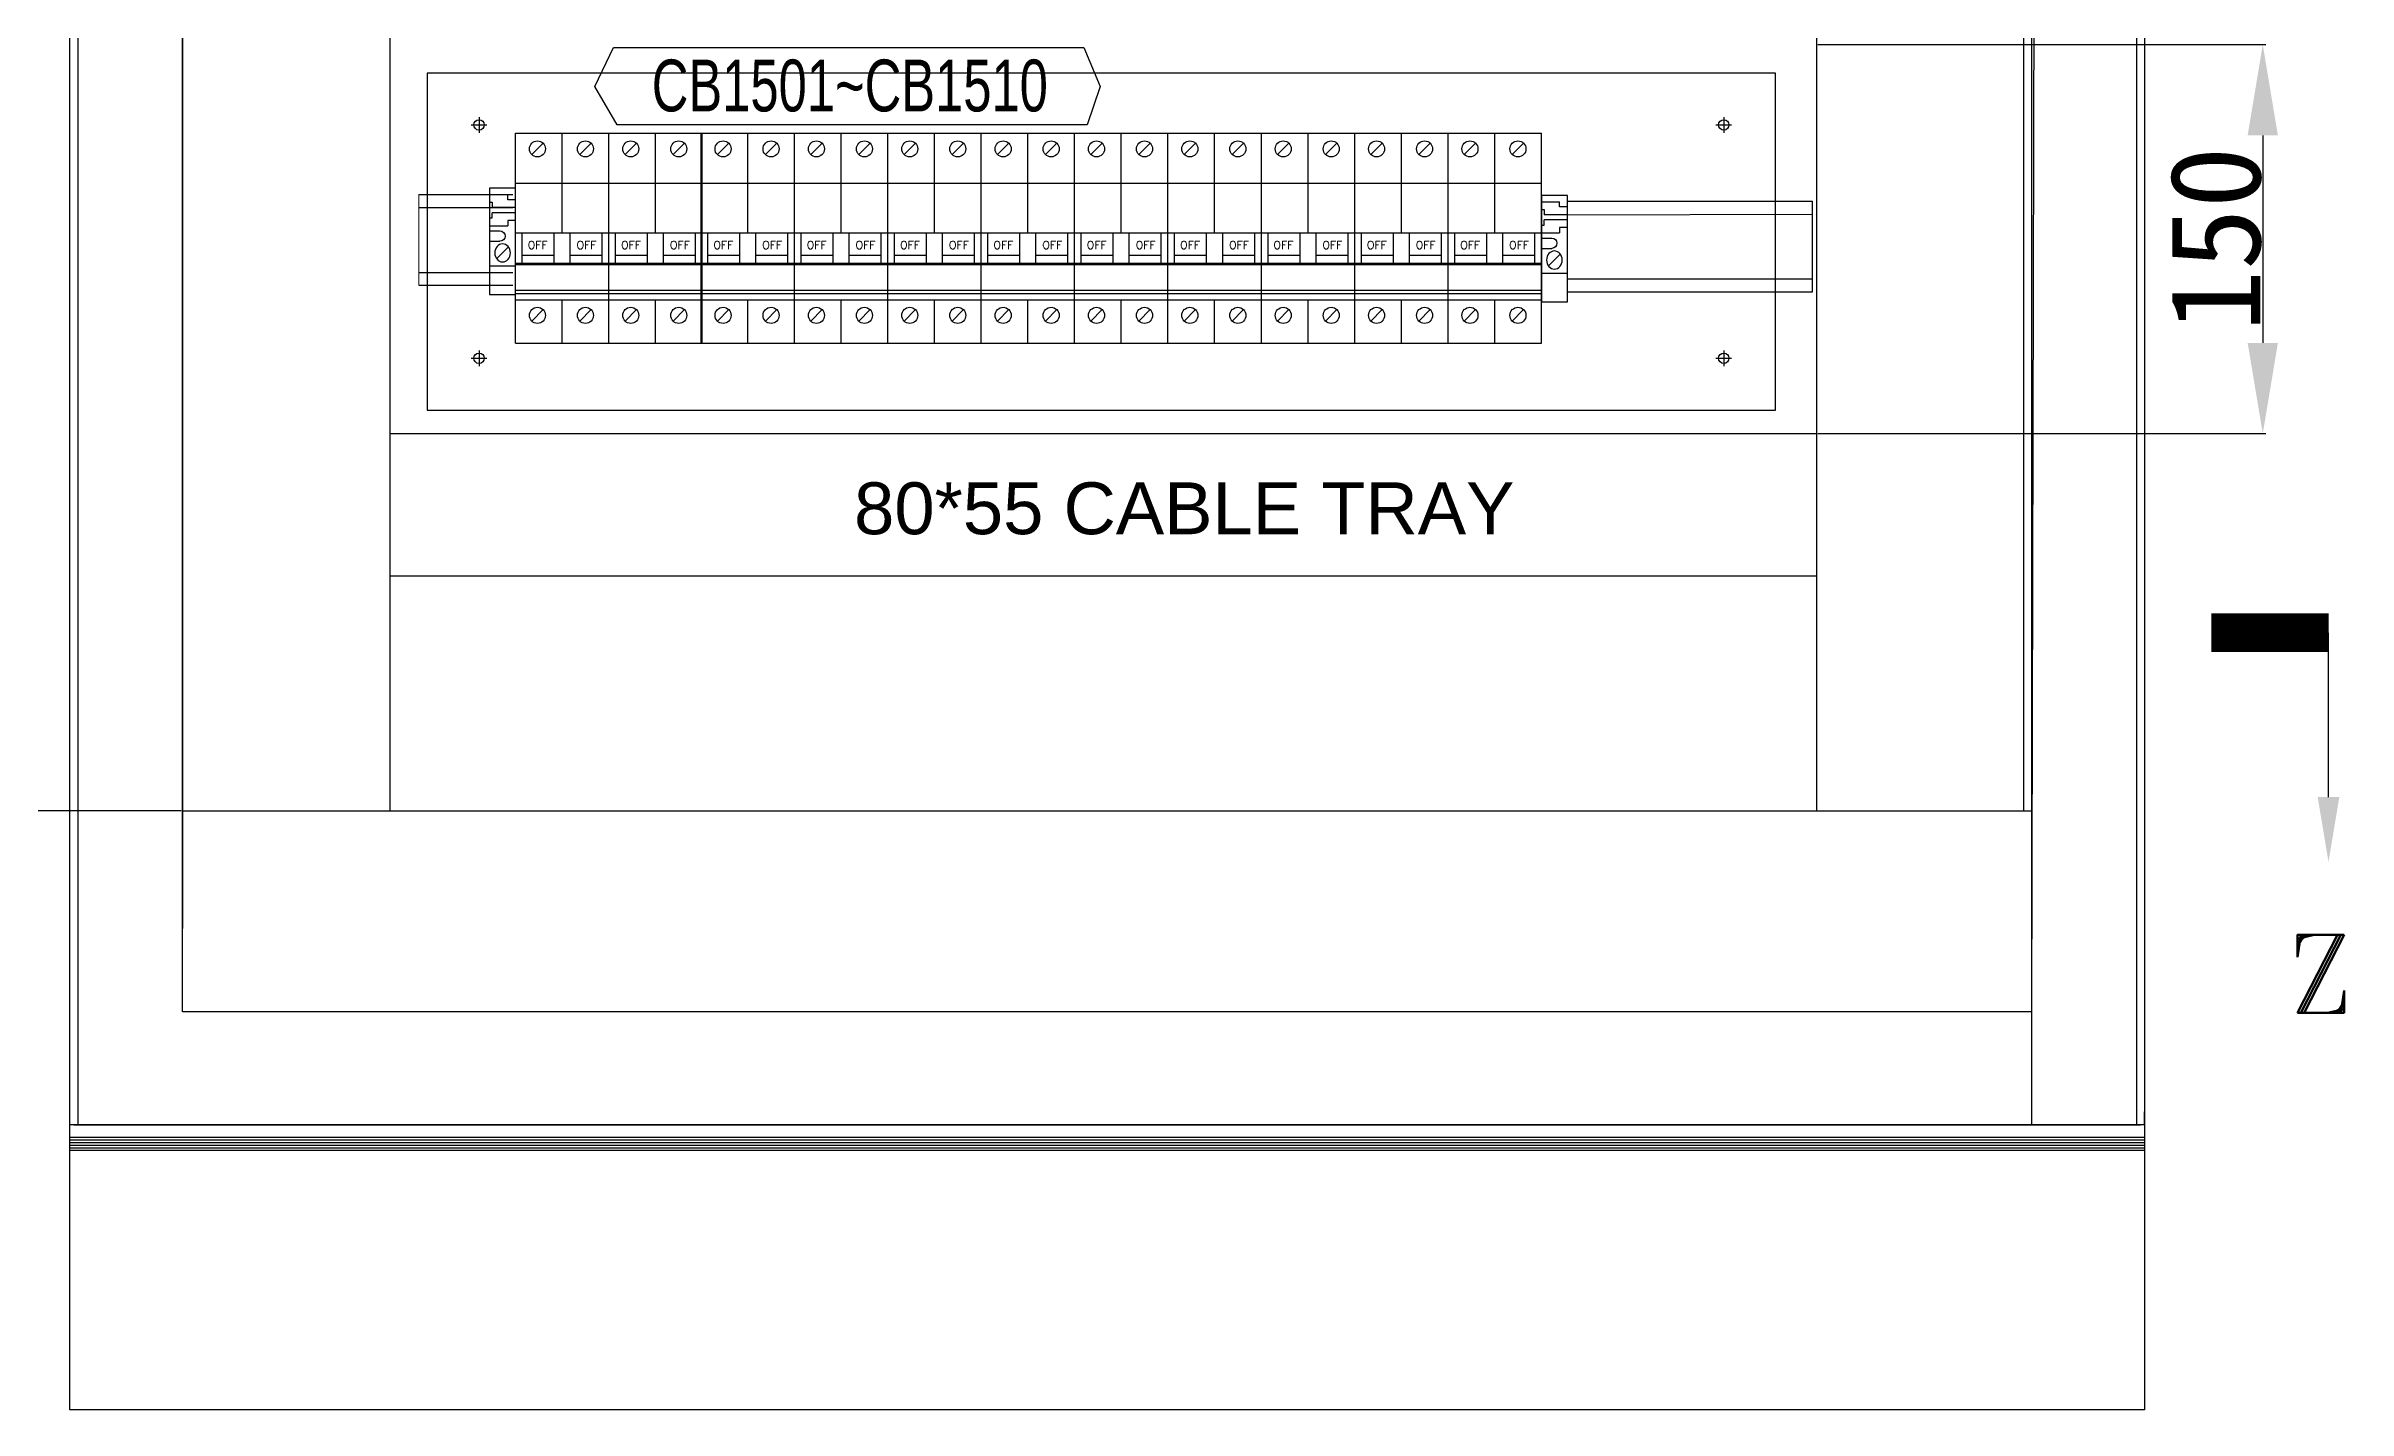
# Model space of a CAD drawing. Extents: x 79822 to 122366, y -56021 to -28815.
# Drawn here: x 86923 to 87811, y -40681 to -40155 of the extents above; entities that cross this region are included whole.
import ezdxf
from ezdxf.enums import TextEntityAlignment as Align
from ezdxf.lldxf.tags import DXFTag

# ---------------------------------------------------------------- set-up
doc = ezdxf.new("R2010")
doc.units = 0
doc.header["$LTSCALE"] = 100
doc.header["$MEASUREMENT"] = 0
for name, color, linetype in [('CABINET', 7, 'Continuous'), ('CLOUD_LAYER', 6, 'Continuous'), ('COMPONENT', 7, 'Continuous'), ('LOOP', 5, 'Continuous'), ('PSU', 12, 'Continuous'), ('TEXT', 7, 'Continuous')]:
    doc.layers.add(name, color=color, linetype=linetype)
doc.layers.add('细实线', color=7, linetype='Continuous', lineweight=20)
doc.styles.add('HZ', font='arial.ttf', dxfattribs={"width": 0.7})
doc.styles.add('ROMANS', font='romans', dxfattribs={"width": 0.8, "height": 2})
doc.styles.add('ROMANT', font='romant.shx')
doc.styles.get("Standard").update_dxf_attribs({"font": ''})
doc.styles.get('Standard').set_extended_font_data('SimSun')
tags = doc.linetypes.add('CENTER2', pattern=[1.125, 0.75, -0.125, 0.125, -0.125]).pattern_tags.tags
tags[10:11] = [DXFTag(74, 4), DXFTag(75, 0), DXFTag(340, '0'), DXFTag(46, 1.0), DXFTag(50, 0.0), DXFTag(44, 0.0), DXFTag(45, 0.0)]
tags[8:9] = [DXFTag(74, 4), DXFTag(75, 0), DXFTag(340, '0'), DXFTag(46, 1.0), DXFTag(50, 0.0), DXFTag(44, 0.0), DXFTag(45, 0.0)]
tags[6:7] = [DXFTag(74, 4), DXFTag(75, 0), DXFTag(340, '0'), DXFTag(46, 1.0), DXFTag(50, 0.0), DXFTag(44, 0.0), DXFTag(45, 0.0)]
tags[4:5] = [DXFTag(74, 4), DXFTag(75, 0), DXFTag(340, '0'), DXFTag(46, 1.0), DXFTag(50, 0.0), DXFTag(44, 0.0), DXFTag(45, 0.0)]
tags = doc.linetypes.add('HIDDEN', pattern=[0.375, 0.25, -0.125]).pattern_tags.tags
tags[6:7] = [DXFTag(74, 4), DXFTag(75, 0), DXFTag(340, '0'), DXFTag(46, 1.0), DXFTag(50, 0.0), DXFTag(44, 0.0), DXFTag(45, 0.0)]
tags[4:5] = [DXFTag(74, 4), DXFTag(75, 0), DXFTag(340, '0'), DXFTag(46, 1.0), DXFTag(50, 0.0), DXFTag(44, 0.0), DXFTag(45, 0.0)]
doc.dimstyles.new('ISO-25', dxfattribs={"dimtxt": 35, "dimasz": 35, "dimexe": 1.25, "dimexo": 0.625, "dimtad": 1, "dimtoh": 1, "dimdec": 0, "dimtxsty": 'Standard', "dimcen": 2.5, "dimadec": 0, "dimazin": 0, "dimtfac": 1, "dimtdec": 0, "dimtmove": 0, "dimatfit": 3, "dimfxl": 0, "dimarcsym": 0})

# ---------------------------------------------------------------- blocks, each defined once
blk = doc.blocks.new('*D213')
at = {"color": 0, "lineweight": -2}
for p, q in [((86975.47, -38649.59), (86857.61, -38649.59)), ((86858.86, -38684.59), (86858.86, -40415.09)), ((86975.47, -40450.09), (86857.61, -40450.09))]:
    blk.add_line(p, q, dxfattribs=at)
at = {"color": 0}
for points in [[(86864.69, -38684.59), (86853.02, -38684.59), (86858.86, -38649.59)], [(86853.02, -40415.09), (86864.69, -40415.09), (86858.86, -40450.09)]]:
    blk.add_solid(points, dxfattribs=at)
at = {"layer": 'Defpoints', "color": 0}
for p in [(86976.09, -38649.59), (86858.86, -40450.09), (86976.09, -40450.09)]:
    blk.add_point(p, dxfattribs=at)
at = {"color": 0, "insert": (86840.73, -39549.84), "char_height": 35, "attachment_point": 5, "rotation": 90}
blk.add_mtext('1800', dxfattribs=at)
blk = doc.blocks.new('*D220')
at = {"color": 0, "lineweight": -2}
for p, q in [((87606.72, -40154.61), (87779.48, -40154.61)), ((87778.23, -40189.61), (87778.23, -40269.61)), ((87606.72, -40304.61), (87779.48, -40304.61))]:
    blk.add_line(p, q, dxfattribs=at)
at = {"color": 0}
for points in [[(87784.07, -40189.61), (87772.4, -40189.61), (87778.23, -40154.61)], [(87772.4, -40269.61), (87784.07, -40269.61), (87778.23, -40304.61)]]:
    blk.add_solid(points, dxfattribs=at)
at = {"layer": 'Defpoints', "color": 0}
for p in [(87606.09, -40154.61), (87606.09, -40304.61), (87778.23, -40304.61)]:
    blk.add_point(p, dxfattribs=at)
at = {"color": 0, "insert": (87760.11, -40229.61), "char_height": 35, "attachment_point": 5, "rotation": 90}
blk.add_mtext('150', dxfattribs=at)
blk = doc.blocks.new('堵头')
at = {"color": 53}
for p, q in [((0, -41), (0, 0)), ((0, 0), (10, 0)), ((10, 0), (10, -41)), ((0, -11), (10, -11)), ((7.28, -18.33), (2.72, -13.78)), ((0, -20.55), (4, -20.55)), ((0, -24.55), (4, -24.55)), ((0, -26.55), (7, -26.55)), ((7, -28.55), (7, -26.55)), ((0, -29.55), (1, -29.55)), ((1, -29.55), (1, -31.55)), ((10, -31.55), (1, -31.55)), ((10, -33.55), (1, -33.55)), ((1, -35.55), (1, -33.55)), ((10, -28.55), (7, -28.55)), ((0, -35.55), (1, -35.55)), ((0, -38.55), (7, -38.55)), ((10, -41), (0, -41)), ((10, -36.55), (7, -36.55)), ((7, -36.55), (7, -38.55))]:
    blk.add_line(p, q, dxfattribs=at)
blk.add_arc((4, -22.55), 2, 270, 90, dxfattribs=at)
blk.add_ellipse((5, -16.05), major_axis=(0, -3.5), ratio=0.857143, start_param=4.712389, end_param=10.995574, dxfattribs=at)
blk = doc.blocks.new('2P空开')
at = {"layer": 'COMPONENT', "color": 6, "linetype": 'HIDDEN', "ltscale": 0.2}
for p, q in [((-11.76, -8.23), (-7.37, -3.86)), ((6.76, -8.23), (11.15, -3.86)), ((-11.76, -72.42), (-7.37, -68.04)), ((6.76, -72.42), (11.15, -68.04))]:
    blk.add_line(p, q, dxfattribs=at)
for centre in [(-9.56, -6.04), (8.95, -6.04), (-9.56, -70.23), (8.95, -70.23)]:
    blk.add_circle(centre, 3.1, dxfattribs=at)
at = {"layer": 'PSU', "linetype": 'HIDDEN', "ltscale": 0.2}
for p, q in [((-18, 0), (18, 0)), ((-18, -19.21), (-18, 0)), ((0, -19.21), (0, 0)), ((18, -19.21), (18, 0)), ((18, -81), (18, -19.21)), ((-18, -81), (-18, -64.21)), ((0, -81), (0, -64.21)), ((18, -81), (18, -67.23)), ((-18, -81), (18, -81))]:
    blk.add_line(p, q, dxfattribs=at)
at = {"layer": 'PSU'}
for p, q in [((-18, -19.21), (18, -19.21)), ((-18, -64.21), (-18, -19.21)), ((0, -38.43), (0, -19.21)), ((18, -64.21), (18, -19.21)), ((-18, -38.43), (0, -38.43)), ((-15.43, -50.11), (-15.43, -38.43)), ((-3.09, -50.11), (-3.09, -38.43)), ((0, -38.43), (18, -38.43)), ((3.09, -50.11), (3.09, -38.43)), ((15.43, -50.11), (15.43, -38.43)), ((-18, -50.11), (18, -50.11)), ((-18, -50.62), (18, -50.62)), ((-15.43, -47.02), (-3.09, -47.02)), ((3.09, -47.02), (15.43, -47.02)), ((-18, -60.46), (18, -60.46)), ((-18, -61.84), (18, -61.84)), ((-18, -64.21), (18, -64.21)), ((0, -64.21), (0, -64.21))]:
    blk.add_line(p, q, dxfattribs=at)
at = {"layer": 'TEXT', "style": 'ROMANS'}
for p in [(-9.48, -43.11), (9.37, -43.11)]:
    blk.add_text('OFF', height=3.086, dxfattribs=at).set_placement(p, align=Align.MIDDLE)

msp = doc.modelspace()

# ---------------------------------------------------------------- linework, layer by layer
at = {"color": 7}
for p, q in [((86932.59, -40681.09), (86932.59, -38571.09)), ((87732.59, -38571.09), (87732.59, -40681.09)), ((86976.09, -40527.59), (86976.09, -38618.59)), ((86976.09, -38695.09), (86976.09, -40495.39)), ((87691.05, -39660.92), (87689.09, -40527.59)), ((86976.09, -40450.09), (87689.09, -40450.09)), ((86976.09, -40527.59), (86976.09, -40459.85)), ((87732.59, -40571.09), (86932.59, -40571.09)), ((86934.09, -40571.09), (87731.09, -40571.09)), ((87732.59, -40576.09), (86932.59, -40576.09)), ((87732.59, -40577.09), (86932.59, -40577.09)), ((87732.59, -40578.09), (86932.59, -40578.09)), ((87732.59, -40579.09), (86932.59, -40579.09)), ((87732.59, -40580.09), (86932.59, -40580.09)), ((87732.59, -40581.09), (86932.59, -40581.09)), ((87732.59, -40681.09), (86932.59, -40681.09)), ((87732.59, -40681.09), (86932.59, -40681.09))]:
    msp.add_line(p, q, dxfattribs=at)
at = {"color": 7, "linetype": 'HIDDEN'}
for p, q in [((86935.79, -40571.09), (86935.79, -38571.09)), ((87729.59, -38571.09), (87729.59, -40571.09))]:
    msp.add_line(p, q, dxfattribs=at)
msp.add_line((87689.09, -38618.59), (87689.09, -40571.09))
at = {"color": 4, "linetype": 'CENTER2'}
for p, q in [((87090.38, -40182.56), (87090.38, -40188.56)), ((87570.38, -40182.56), (87570.38, -40188.56)), ((87087.38, -40185.56), (87093.38, -40185.56)), ((87567.38, -40185.56), (87573.38, -40185.56)), ((87090.38, -40272.56), (87090.38, -40278.56)), ((87570.38, -40272.56), (87570.38, -40278.56)), ((87087.38, -40275.56), (87093.38, -40275.56)), ((87567.38, -40275.56), (87573.38, -40275.56))]:
    msp.add_line(p, q, dxfattribs=at)
at = {"linetype": 'CENTER2'}
for p, q in [((87090.29, -40185.56), (87090.47, -40185.56)), ((87090.38, -40185.65), (87090.38, -40185.47)), ((87570.29, -40185.56), (87570.47, -40185.56)), ((87570.38, -40185.65), (87570.38, -40185.47)), ((87090.29, -40275.56), (87090.47, -40275.56)), ((87090.38, -40275.65), (87090.38, -40275.47)), ((87570.29, -40275.56), (87570.47, -40275.56)), ((87570.38, -40275.65), (87570.38, -40275.47))]:
    msp.add_line(p, q, dxfattribs=at)
at = {"color": 6}
for p, q in [((87067.18, -40212.42, -63738.88), (87103.46, -40212.42, -62238.04)), ((87067.18, -40217.42, -63738.88), (87103.46, -40217.42, -62238.04)), ((87510.07, -40214.98, -124476.07), (87604.59, -40214.98, -125976.91)), ((87510.07, -40220.18, -124476.07), (87604.59, -40219.98, -125976.91)), ((87604.59, -40249.98, -125976.91), (87604.59, -40214.98, -125976.91)), ((87067.18, -40242.42, -63738.88), (87103.46, -40242.42, -62238.04)), ((87510.07, -40244.87, -124476.07), (87604.59, -40244.93, -125976.91)), ((87510.07, -40244.87, -124476.07), (87604.59, -40244.93, -125976.91)), ((87067.18, -40247.42, -63738.88), (87103.46, -40247.42, -62238.04)), ((87510.07, -40249.98, -124476.07), (87604.59, -40249.98, -125976.91))]:
    msp.add_line(p, q, dxfattribs=at)
for points in [[(86976.09, -40450.09), (87056.09, -40450.09), (87056.09, -38649.59), (86976.09, -38649.59)], [(87606.09, -40450.09), (87686.09, -40450.09), (87686.09, -38649.59), (87606.09, -38649.59)], [(87070.38, -40295.56), (87590.38, -40295.56), (87590.38, -40165.56), (87070.38, -40165.56)]]:
    msp.add_lwpolyline(points, close=True)
at = {"color": 3}
msp.add_lwpolyline([(87142.21, -40155.7), (87323.56, -40155.7), (87329.9, -40170.7), (87324.94, -40185.51), (87143.59, -40185.51), (87135.1, -40170.7), (87142.21, -40155.7)], dxfattribs=at)
at = {"elevation": 63738.88}
msp.add_lwpolyline([(87056.09, -40304.61), (87606.09, -40304.61), (87606.09, -40359.61), (87056.09, -40359.61)], close=True, dxfattribs=at)
at = {"color": 7}
msp.add_lwpolyline([(87732.59, -40571.09), (87732.59, -40566.09)], dxfattribs=at)
for centre in [(87090.38, -40185.56), (87570.38, -40185.56), (87090.38, -40275.56), (87570.38, -40275.56)]:
    msp.add_circle(centre, 2)
at = {"layer": 'CLOUD_LAYER', "color": 7}
for p, q in [((87689.09, -40527.59), (86976.09, -40527.59)), ((87674.67, -40527.59), (86979.35, -40527.59))]:
    msp.add_line(p, q, dxfattribs=at)
at = {"layer": 'LOOP', "color": 5}
msp.add_line((87803.59, -40444.78), (87803.59, -40381.38), dxfattribs=at)
msp.add_line((87803.59, -40444.78), (87803.59, -40381.38), dxfattribs=at)
at = {"layer": 'LOOP', "color": 5, "const_width": 15}
msp.add_lwpolyline([(87803.59, -40381.38), (87758.45, -40381.38)], dxfattribs=at)
msp.add_lwpolyline([(87803.59, -40381.38), (87758.45, -40381.38)], dxfattribs=at)
at = {"layer": 'LOOP', "color": 5}
msp.add_solid([(87799.42, -40444.78), (87803.59, -40469.78), (87807.75, -40444.78)], dxfattribs=at)
msp.add_solid([(87799.42, -40444.78), (87803.59, -40469.78), (87807.75, -40444.78)], dxfattribs=at)
at = {"layer": '细实线', "color": 6}
msp.add_line((87067.18, -40212.42, -63738.88), (87067.18, -40247.42, -63738.88), dxfattribs=at)

# ---------------------------------------------------------------- block references
at = {"xscale": -1, "rotation": 180}
for p in [(87094.46, -40250.97, -62238.04), (87500.07, -40253.73, -124476.07)]:
    msp.add_blockref('堵头', p, dxfattribs=at)
at = {"layer": 'CABINET'}
for p in [(87122.46, -40188.77, -62238.04), (87158.46, -40188.77, -62238.04), (87194.05, -40188.77, -62238.04), (87230.05, -40188.77, -62238.04), (87266.05, -40188.77, -62238.04), (87302.06, -40188.77, -62238.04), (87338.06, -40188.77, -62238.04), (87374.06, -40188.77, -62238.04), (87410.06, -40188.77, -62238.04), (87446.06, -40188.77, -62238.04), (87482.07, -40188.77, -124476.07)]:
    msp.add_blockref('2P空开', p, dxfattribs=at)

# ---------------------------------------------------------------- texts
at = {"color": 0, "style": 'HZ', "width": 0.7}
msp.add_text('CB1501~CB1510', height=20, dxfattribs=at).set_placement((87233.37, -40180.37), align=Align.CENTER)
at = {"lineweight": 0, "style": 'HZ'}
msp.add_text('80*55 CABLE TRAY', height=20, dxfattribs=at).set_placement((87235, -40343.4))
at = {"layer": 'TEXT', "color": 5, "style": 'ROMANT'}
msp.add_text('Z', height=30, dxfattribs=at).set_placement((87800.58, -40527.93), align=Align.CENTER)
msp.add_text('Z', height=30, dxfattribs=at).set_placement((87800.58, -40527.93), align=Align.CENTER)

# ---------------------------------------------------------------- dimensions: what is measured, and where the dimension line sits
at = {"color": 3}
for base, p1, p2, picture, middle in [((86858.85695, -40450.08961), (86976.0915, -38649.58964), (86976.0915, -40450.08961), '*D213', (86840.73195, -39549.83963)), ((87778.23, -40304.61, 63738.88), (87606.09, -40154.61, 63738.88), (87606.09, -40304.61, 63738.88), '*D220', (87760.11, -40229.61, 63738.88))]:
    dim = msp.add_linear_dim(base=base, p1=p1, p2=p2, angle=90, dimstyle='ISO-25', dxfattribs=at)
    dim.commit()
    dim.dimension.update_dxf_attribs({"geometry": picture, "text_midpoint": middle})

doc.saveas('drawing.dxf')
